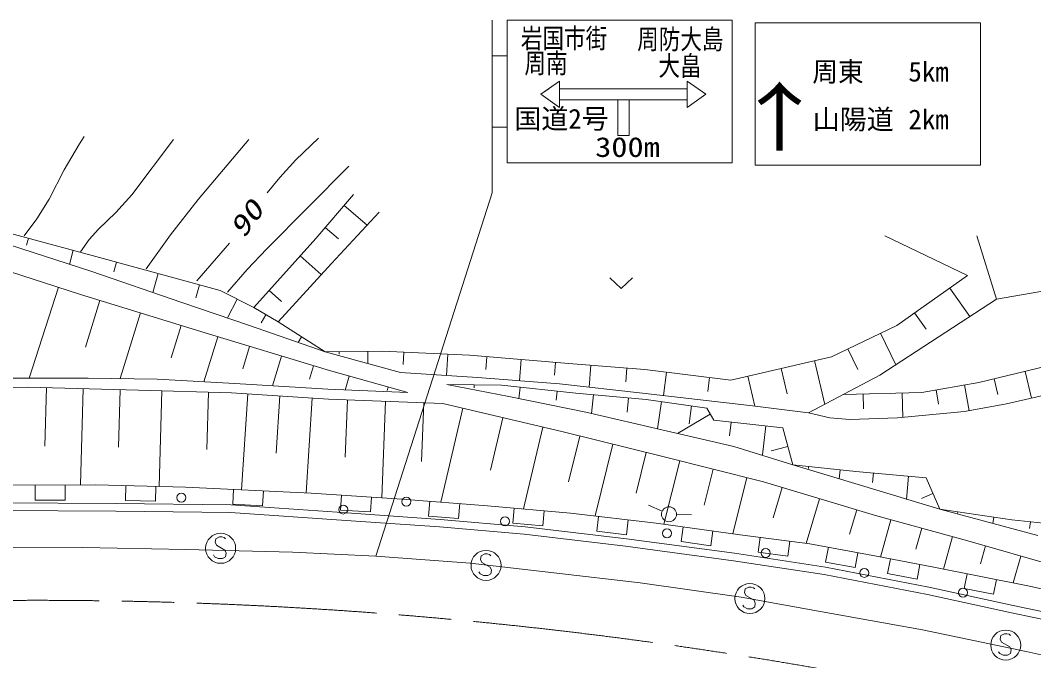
# Model space of a CAD drawing. Units: millimetres, scale not verified. Extents: x 40000 to 680000, y 20000 to 380000.
# Drawn here: x 473550 to 541094, y 291272 to 333967 of the extents above; entities that cross this region are included whole.
import ezdxf
from ezdxf.enums import TextEntityAlignment as Align

# ---------------------------------------------------------------- set-up
doc = ezdxf.new("R2010")
doc.units = ezdxf.units.MM
doc.header["$LTSCALE"] = 1000
doc.linetypes.add('CHAIN', pattern=[18.5, 12, -1.5, 3.5, -1.5])
for name, color, linetype, lineweight in [('M-BGD', 7, 'Continuous', 13), ('M-BMK', 2, 'CHAIN', 13), ('M-STR-STRC', 7, 'Continuous', 13)]:
    doc.layers.add(name, color=color, linetype=linetype, lineweight=lineweight)
doc.styles.add('ＭＳ ゴシック', font='')
doc.styles.get('ＭＳ ゴシック').set_extended_font_data('MS Gothic')

msp = doc.modelspace()

# ---------------------------------------------------------------- linework, layer by layer
at = {"layer": 'M-BGD'}
for p, q in [((493243, 319415), (495759, 322358)), ((495130, 321622), (496666, 320309)), ((497467, 321171), (494287, 317754)), ((478245, 317232), (469084, 320222)), ((472597, 319842), (478577, 318228)), ((493872, 320151), (494756, 319395)), ((536674, 316947), (531168, 319605)), ((538620, 315381), (537291, 319605)), ((474092, 319439), (473965, 318969)), ((485307, 316596), (487488, 319106)), ((489114, 314811), (493243, 319415)), ((477082, 318632), (476829, 317694)), ((478577, 318228), (486883, 315950)), ((492211, 318264), (493608, 317011)), ((471890, 317520), (477490, 315713)), ((479961, 317849), (479780, 317187)), ((494287, 317754), (490728, 313862)), ((484320, 315143), (478245, 317232)), ((482730, 317089), (482379, 315811)), ((512847, 316801), (513597, 316081)), ((513597, 316081), (514347, 316801)), ((531975, 313625), (536674, 316947)), ((538620, 315381), (546926, 316805)), ((476090, 316165), (474136, 310112)), ((485499, 316330), (485260, 315460)), ((535499, 316116), (536840, 314220)), ((477490, 315713), (485643, 313196)), ((486883, 315950), (489114, 314811)), ((490146, 315962), (490971, 315222)), ((478849, 315293), (477889, 312185)), ((488829, 313625), (484320, 315143)), ((487999, 315381), (487355, 314121)), ((489114, 314811), (490728, 313862)), ((538620, 315381), (530836, 310302)), ((481566, 314454), (480216, 310079)), ((489921, 314336), (489601, 313792)), ((533150, 314455), (533917, 313370)), ((484284, 313616), (483617, 311455)), ((493860, 311868), (488829, 313625)), ((490728, 313862), (493860, 311868)), ((527608, 311536), (531975, 313625)), ((485643, 313196), (494158, 310609)), ((486707, 312873), (485795, 309870)), ((492294, 312865), (492060, 312497)), ((530883, 313102), (531893, 310992)), ((488836, 312226), (488383, 310736)), ((528700, 312058), (529361, 310676)), ((490965, 311579), (490363, 309600)), ((493860, 311868), (497659, 311916)), ((498893, 310492), (493860, 311868)), ((494810, 311880), (494812, 311717)), ((496709, 311904), (496719, 311086)), ((497659, 311916), (503497, 311631)), ((499118, 311845), (499078, 311027)), ((502037, 311702), (501968, 310293)), ((503497, 311631), (510379, 311062)), ((504644, 311536), (504573, 310686)), ((520916, 309970), (527608, 311536)), ((493094, 310932), (492825, 310047)), ((506938, 311346), (506821, 309940)), ((509232, 311156), (509163, 310319)), ((510379, 311062), (515173, 310682)), ((511577, 310967), (511462, 309512)), ((513974, 310777), (513902, 309858)), ((524262, 310753), (524658, 309062)), ((526493, 311275), (527175, 308362)), ((537433, 309827), (543603, 311299)), ((478066, 310112), (472323, 310112)), ((482674, 310041), (478066, 310112)), ((487849, 309758), (482674, 310041)), ((494158, 310609), (499369, 309155)), ((495461, 310245), (495197, 309299)), ((504019, 310160), (498893, 310492)), ((509477, 309733), (504019, 310160)), ((515173, 310682), (520916, 309970)), ((516609, 310504), (516416, 308954)), ((519480, 310148), (519366, 309230)), ((522031, 310231), (522497, 308241)), ((530836, 310302), (526089, 307787)), ((538461, 310073), (538711, 309026)), ((540518, 310563), (540944, 308777)), ((467598, 309388), (474060, 309515)), ((474060, 309515), (481438, 309304)), ((475290, 309480), (475178, 305579)), ((477749, 309409), (477565, 302988)), ((494052, 309368), (487849, 309758)), ((499369, 309155), (494052, 309368)), ((498066, 309519), (498001, 309287)), ((501978, 309685), (505633, 309638)), ((506107, 308878), (501978, 309685)), ((503805, 309661), (503803, 309462)), ((505633, 309638), (510569, 309116)), ((506867, 309507), (506786, 308740)), ((515030, 309116), (509477, 309733)), ((533636, 309163), (537433, 309827)), ((536484, 309661), (536785, 307938)), ((543508, 309353), (539284, 308404)), ((480208, 309339), (480099, 305511)), ((481438, 309304), (487635, 309135)), ((482987, 309262), (482814, 302893)), ((486086, 309177), (485982, 305343)), ((487635, 309135), (494086, 308714)), ((488710, 309065), (488293, 302673)), ((490860, 308924), (490611, 305112)), ((493011, 308784), (492598, 302467)), ((494086, 308714), (501717, 308419)), ((511233, 307834), (506107, 308878)), ((509335, 309246), (509271, 308644)), ((510569, 309116), (515268, 308688)), ((511744, 309009), (511628, 307743)), ((514093, 308795), (514006, 307844)), ((522340, 308261), (515030, 309116)), ((515268, 308688), (519302, 308119)), ((528416, 309019), (533636, 309163)), ((529721, 309055), (529748, 308054)), ((532331, 309127), (532376, 307488)), ((534585, 309329), (534753, 308368)), ((495357, 308664), (495210, 304850)), ((497901, 308566), (497653, 302139)), ((500445, 308468), (500294, 304561)), ((503051, 308102), (501569, 301849)), ((501717, 308419), (509723, 306521)), ((516276, 308546), (516020, 306733)), ((518293, 308261), (518125, 307068)), ((519302, 308119), (519777, 307312)), ((526089, 307787), (522340, 308261)), ((539284, 308404), (536484, 307881)), ((505720, 307470), (504890, 303967)), ((516597, 306600), (511233, 307834)), ((519539, 307715), (517348, 306426)), ((527513, 307454), (526089, 307787)), ((528842, 307359), (527513, 307454)), ((532022, 307454), (528842, 307359)), ((536484, 307881), (532022, 307454)), ((508388, 306838), (507097, 301390)), ((519777, 307312), (524381, 306790)), ((520928, 307181), (520823, 306255)), ((523230, 306920), (523013, 305007)), ((524381, 306790), (525045, 304322)), ((509723, 306521), (516384, 304877)), ((510833, 306247), (510081, 303200)), ((521106, 305556), (516597, 306600)), ((513053, 305699), (511873, 300920)), ((525045, 304322), (521106, 305556)), ((524713, 305556), (523594, 305255)), ((515274, 305151), (514608, 302453)), ((516384, 304877), (523087, 303191)), ((517501, 304596), (516440, 300379)), ((519736, 304034), (519136, 301650)), ((525045, 304322), (529230, 303895)), ((529610, 302945), (525045, 304322)), ((526091, 304215), (526079, 304093)), ((528184, 304001), (528122, 303394)), ((521970, 303472), (521032, 299743)), ((529230, 303895), (533929, 303467)), ((530405, 303788), (530347, 303154)), ((532754, 303574), (532613, 302026)), ((533929, 303467), (534831, 301379)), ((472499, 302969), (478594, 302992)), ((474546, 302977), (474550, 301977)), ((476550, 301984), (476546, 302984)), ((478594, 302992), (484570, 302851)), ((480582, 302945), (480558, 301946)), ((482558, 301898), (482582, 302898)), ((484570, 302851), (492935, 302451)), ((487754, 302699), (487706, 301700)), ((489703, 301605), (489751, 302603)), ((523087, 303191), (530549, 300956)), ((524331, 302818), (523724, 300791)), ((534831, 301379), (529610, 302945)), ((474550, 301977), (476550, 301984)), ((480558, 301946), (482558, 301898)), ((492935, 302451), (498982, 302051)), ((494960, 302317), (494894, 301319)), ((496890, 301187), (496956, 302185)), ((498982, 302051), (504699, 301604)), ((526818, 302074), (525927, 299096)), ((534380, 302423), (533618, 302094)), ((472196, 301793), (479926, 301749)), ((472201, 301293), (479920, 301249)), ((479920, 301249), (487556, 301161)), ((479926, 301749), (487576, 301660)), ((487576, 301660), (495311, 301130)), ((487706, 301700), (489703, 301605)), ((494894, 301319), (496890, 301187)), ((500844, 301906), (500766, 300909)), ((502760, 300753), (502838, 301750)), ((504699, 301604), (510229, 301110)), ((506468, 301446), (506379, 300450)), ((508371, 300272), (508460, 301268)), ((516326, 301234), (515409, 301632)), ((529306, 301329), (528820, 299708)), ((534831, 301379), (539624, 300667)), ((541372, 299623), (534831, 301379)), ((487556, 301161), (495276, 300631)), ((495276, 300631), (501495, 300190)), ((495311, 301130), (501538, 300688)), ((500766, 300909), (502760, 300753)), ((501538, 300688), (507192, 300202)), ((510229, 301110), (515923, 300451)), ((512083, 300895), (511968, 299902)), ((513954, 299672), (514069, 300666)), ((517285, 301024), (518284, 301002)), ((530549, 300956), (536705, 299270)), ((531575, 300675), (530891, 298177)), ((536029, 301201), (536017, 301118)), ((538426, 300845), (538364, 300430)), ((539624, 300667), (544608, 300145)), ((501495, 300190), (507142, 299705)), ((506379, 300450), (508371, 300272)), ((507192, 300202), (513953, 299407)), ((511968, 299902), (513954, 299672)), ((515923, 300451), (521523, 299675)), ((517732, 300200), (517595, 299210)), ((519576, 298935), (519713, 299926)), ((533627, 300113), (533244, 298715)), ((540870, 300536), (540823, 300082)), ((486585, 299405), (486545, 299165)), ((486825, 299525), (486585, 299405)), ((486985, 299525), (486825, 299525)), ((487145, 299485), (486985, 299525)), ((487225, 299405), (487145, 299485)), ((507142, 299705), (513891, 298911)), ((513953, 299407), (521157, 298435)), ((521523, 299675), (526182, 299063)), ((522861, 299499), (522731, 298507)), ((524714, 298247), (524844, 299239)), ((535679, 299551), (535084, 297382)), ((536705, 299270), (550866, 295181)), ((486545, 299165), (486625, 298965)), ((486625, 298965), (487185, 298645)), ((487185, 298645), (487265, 298445)), ((513891, 298911), (521086, 297940)), ((517595, 299210), (519576, 298935)), ((526182, 299063), (530605, 298239)), ((527410, 298834), (527227, 297851)), ((537885, 298929), (537540, 297735)), ((486505, 298205), (486425, 298325)), ((486745, 298085), (486505, 298205)), ((487025, 298085), (486745, 298085)), ((487225, 298205), (487025, 298085)), ((487265, 298445), (487225, 298205)), ((504271, 298268), (504231, 298028)), ((504231, 298028), (504311, 297828)), ((504511, 298388), (504271, 298268)), ((504671, 298388), (504511, 298388)), ((504831, 298348), (504671, 298388)), ((504911, 298268), (504831, 298348)), ((521086, 297940), (527129, 297014)), ((521157, 298435), (527214, 297507)), ((522731, 298507), (524714, 298247)), ((529194, 297485), (529377, 298468)), ((530605, 298239), (534441, 297510)), ((531541, 298061), (531354, 297079)), ((540245, 298248), (539728, 296456)), ((504311, 297828), (504871, 297508)), ((504871, 297508), (504951, 297308)), ((504951, 297308), (504911, 297068)), ((527214, 297507), (534112, 296180)), ((527227, 297851), (529194, 297485)), ((533319, 296705), (533505, 297688)), ((534441, 297510), (540817, 296239)), ((504191, 297068), (504111, 297188)), ((504431, 296948), (504191, 297068)), ((504711, 296948), (504431, 296948)), ((504911, 297068), (504711, 296948)), ((527129, 297014), (534010, 295691)), ((531354, 297079), (533319, 296705)), ((536648, 297070), (536453, 296089)), ((538414, 295699), (538610, 296679)), ((521859, 296059), (521819, 295819)), ((522099, 296179), (521859, 296059)), ((522259, 296179), (522099, 296179)), ((522419, 296139), (522259, 296179)), ((522499, 296059), (522419, 296139)), ((534112, 296180), (539714, 294945)), ((536453, 296089), (538414, 295699)), ((540817, 296239), (546582, 294969)), ((521819, 295819), (521899, 295619)), ((521899, 295619), (522459, 295299)), ((522459, 295299), (522539, 295099)), ((534010, 295691), (539613, 294456)), ((521779, 294859), (521699, 294979)), ((522019, 294739), (521779, 294859)), ((522299, 294739), (522019, 294739)), ((522499, 294859), (522299, 294739)), ((522539, 295099), (522499, 294859)), ((539714, 294945), (546740, 293487)), ((539613, 294456), (546626, 293000)), ((538906, 292954), (538866, 292714)), ((538866, 292714), (538946, 292514)), ((539146, 293074), (538906, 292954)), ((538946, 292514), (539506, 292194)), ((539306, 293074), (539146, 293074)), ((539466, 293034), (539306, 293074)), ((539546, 292954), (539466, 293034)), ((538826, 291754), (538746, 291874)), ((539506, 292194), (539586, 291994)), ((539586, 291994), (539546, 291754)), ((539066, 291634), (538826, 291754)), ((539346, 291634), (539066, 291634)), ((539546, 291754), (539346, 291634))]:
    msp.add_line(p, q, dxfattribs=at)
for points in [[(473816, 319597), (474652, 320724), (475475, 322039), (476484, 323996), (477503, 325730), (477803, 326210)], [(477568, 318519), (478136, 319343), (478758, 320049), (479921, 321154), (480991, 322326), (483759, 326023)], [(481930, 317393), (483565, 319666), (485402, 322029), (488778, 326023)], [(490014, 322456), (490842, 323490), (491925, 324664), (493421, 326117)], [(487371, 315845), (488679, 317359), (489993, 318720), (495438, 324241)]]:
    msp.add_lwpolyline(points, dxfattribs=at)
for centre, radius in [((484284, 302145), 300), ((499282, 301877), 300), ((495072, 301352), 300), ((516785, 301035), 500), ((505859, 300559), 300), ((516647, 299766), 300), ((486905, 298765), 1000), ((504591, 297628), 1000), ((523224, 298448), 300), ((529802, 297130), 300), ((522179, 295419), 1000), ((536379, 295812), 300), ((539226, 292314), 1000)]:
    msp.add_circle(centre, radius, dxfattribs=at)
at = {"layer": 'M-BMK'}
msp.add_arc((474715, -4701), 300000, 71.55179, 90.31445, dxfattribs=at)
at = {"layer": 'M-STR-STRC'}
for p, q in [((505004, 333967), (505004, 322467)), ((506004, 333967), (521004, 333967)), ((506004, 333967), (506004, 324467)), ((521004, 333967), (521004, 324467)), ((522539, 333805), (537539, 333805)), ((522539, 333805), (522539, 324305)), ((537539, 333805), (537539, 324305)), ((505004, 331592), (506004, 331592)), ((509495, 329905), (508245, 329030)), ((508245, 329030), (509495, 329905)), ((509495, 329905), (509495, 329405)), ((509495, 329905), (509495, 328155)), ((517995, 329405), (517995, 329905)), ((517995, 329905), (519245, 329030)), ((517995, 328155), (517995, 329905)), ((517995, 329905), (519245, 329030)), ((508245, 329030), (508780, 329405)), ((508245, 329030), (509495, 328155)), ((509495, 328155), (508245, 329030)), ((509495, 328155), (508245, 329030)), ((509495, 329405), (513370, 329405)), ((509495, 329405), (509495, 328655)), ((509495, 329405), (509495, 328655)), ((509495, 329405), (509495, 328655)), ((509495, 329405), (517995, 329405)), ((514120, 329405), (513370, 329405)), ((513370, 329405), (514120, 329405)), ((514120, 329405), (517995, 329405)), ((517995, 329405), (517995, 328655)), ((517995, 329405), (517995, 328655)), ((519245, 329030), (517995, 328155)), ((519245, 329030), (517995, 328155)), ((513370, 328655), (509495, 328655)), ((509495, 328655), (509495, 328155)), ((509495, 328655), (509495, 328155)), ((509495, 328655), (517995, 328655)), ((514120, 328655), (513370, 328655)), ((513370, 328655), (514120, 328655)), ((513370, 328655), (513370, 326280)), ((517995, 328655), (514120, 328655)), ((514120, 328655), (514120, 326280)), ((517995, 328155), (517995, 328655)), ((505004, 326842), (506004, 326842)), ((514120, 326280), (513370, 326280)), ((513370, 326280), (514120, 326280)), ((521004, 324467), (506004, 324467)), ((537539, 324305), (522539, 324305)), ((505004, 322467), (497254, 298238)), ((470747, 298796), (477721, 298831)), ((477721, 298831), (484590, 298691)), ((484590, 298691), (491703, 298517)), ((491703, 298517), (497254, 298238)), ((497254, 298238), (503530, 297785)), ((503530, 297785), (509109, 297122)), ((509109, 297122), (514862, 296460)), ((514862, 296460), (521591, 295519)), ((521591, 295519), (526751, 294577)), ((526751, 294577), (533690, 293322)), ((533690, 293322), (540594, 291892)), ((540594, 291892), (546800, 290463))]:
    msp.add_line(p, q, dxfattribs=at)

# ---------------------------------------------------------------- texts
at = {"layer": 'M-BGD', "style": 'ＭＳ ゴシック', "oblique": 15, "width": 1.35}
msp.add_text('90', height=1320, rotation=53.7, dxfattribs=at).set_placement((488761, 319125), align=Align.BOTTOM_LEFT)
at = {"layer": 'M-STR-STRC', "style": 'ＭＳ ゴシック'}
for s, height, width, p in [('岩国市街', 1320, 0.8, (506910, 331706)), ('周防大島', 1320, 0.8, (514663, 331647)), ('周南', 1320, 0.8, (507147, 330049)), ('大畠', 1320, 0.8, (516083, 329871)), ('周東', 1320, 0.95, (526339, 329485)), ('↑', 3666, 1.25, (521039, 324571)), ('300m', 1320, 1.2, (511864, 324459))]:
    msp.add_text(s, height=height, dxfattribs=dict(at, width=width)).set_placement(p, align=Align.BOTTOM_LEFT)
for s, p in [('5km', (532739, 329485)), ('国道2号', (506474, 326346)), ('山陽道', (526360, 326304)), ('2km', (532739, 326304))]:
    msp.add_text(s, height=1320, dxfattribs=at).set_placement(p, align=Align.BOTTOM_LEFT)

doc.saveas('drawing.dxf')
